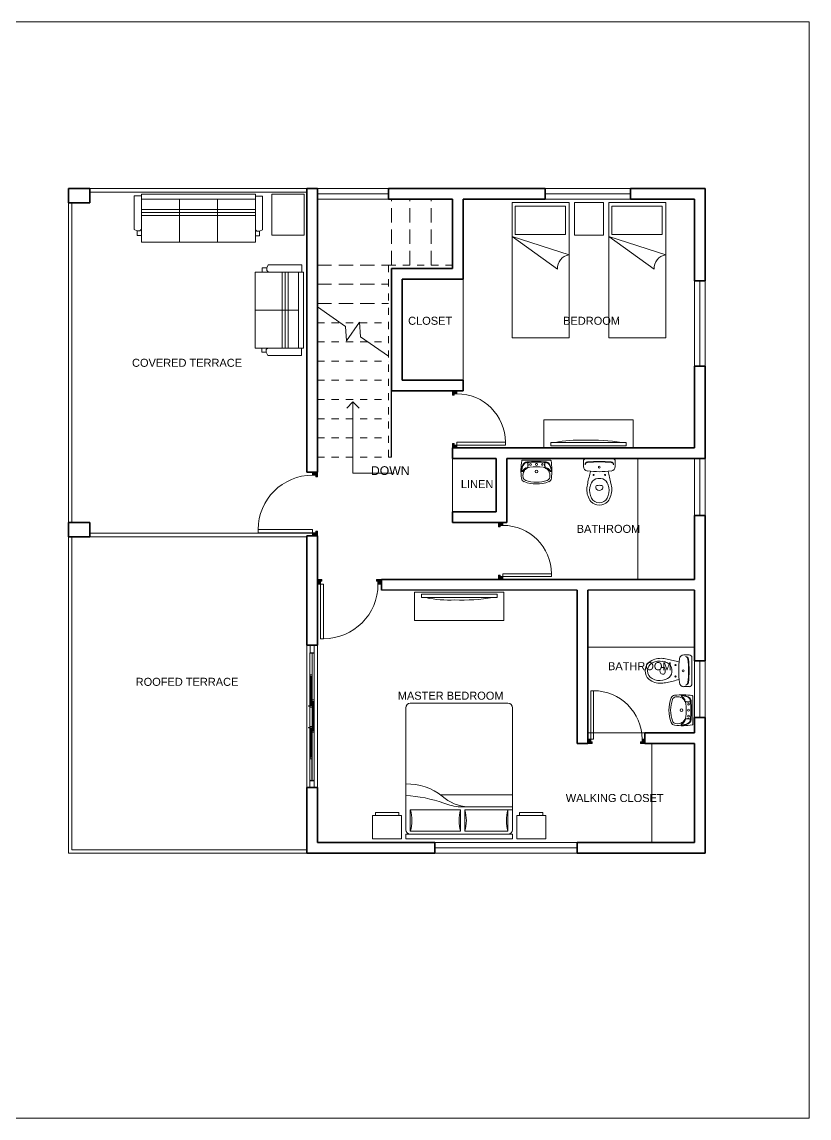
# Model space of a CAD drawing. Header units: inches. Extents: x 347.6 to 376.3, y -51.1 to -35.7.
# Drawn here: x 365.22 to 376.28, y -51.08 to -35.66 of the extents above; entities that cross this region are included whole.
import ezdxf
from ezdxf.enums import TextEntityAlignment as Align

# ---------------------------------------------------------------- set-up
doc = ezdxf.new("R2010")
doc.units = ezdxf.units.IN
doc.header["$LTSCALE"] = 0.4
doc.header["$MEASUREMENT"] = 0
doc.linetypes.add('DASHED', pattern=[0.75, 0.5, -0.25])
doc.linetypes.add('Overhead', pattern=[0.003969, 0.002381, -0.001587])
doc.layers.get('0').update_dxf_attribs({"lineweight": 13})
for name, color, linetype, lineweight in [('A-FLORHRM', 1, 'Continuous', 9), ('A-FLORSTM', 2, 'Continuous', 9), ('A-SECTMBM', 5, 'Overhead', 9), ('A-WALL', 7, 'Continuous', 35), ('casa', 4, 'Continuous', 5), ('CASCO', 86, 'Continuous', 5), ('DIM', 6, 'Continuous', 5), ('inne_gulv', 252, 'Continuous', 15), ('MOBILIARIO', 4, 'Continuous', 9), ('muro', 2, 'Continuous', 30), ('PUERYVENTA', 34, 'Continuous', 5), ('TEXTURA', 7, 'Continuous', 9)]:
    doc.layers.add(name, color=color, linetype=linetype, lineweight=lineweight)
doc.styles.add('Arial', font='arial.ttf')
doc.styles.add('COTA50', font='swissci.ttf', dxfattribs={"height": 0.09})

# ---------------------------------------------------------------- blocks, each defined once
blk = doc.blocks.new('gazebo multifuncional plantas_dwg_2SAINVI1-127586-Level 1')
at = {"lineweight": 9}
for p, q in [((0, -0.183), (0, 0.183)), ((0.04, 0.222), (0.112, 0.222)), ((0.413, 0.048), (0.393, 0.048)), ((0.413, -0.048), (0.393, -0.048)), ((0.04, -0.222), (0.112, -0.222))]:
    blk.add_line(p, q, dxfattribs=at)
for centre, radius in [((0.122, 0), 0.0135), ((0.122, 0), 0.0135), ((0.23, 0.08), 0.0075), ((0.23, -0.08), 0.0075)]:
    blk.add_circle(centre, radius, dxfattribs=at)
for centre, radius, start, end in [((0.04, 0.183), 0.04, 90, 180), ((1.54, 0), 1.5, 173.7281, 186.2719), ((1.54, 0), 1.493, 173.6755, 186.3306), ((0.089, 0.16), 0.04, 90, 173.7281), ((0.096, 0.16), 0.04, 100.2428, 173.7859), ((0.112, 0.159), 0.064, 6.7931, 90), ((-1.219, 0), 1.404, 353.2069, 6.7931), ((0.85, -2.286), 2.5, 101.5744, 105.544), ((0.476, -0.423), 0.6, 94.3794, 102.2907), ((0.44, -0.085), 0.26, 51.2869, 92.3028), ((0.46, 0), 0.18, 173.7581, 186.2419), ((0.396, 0.007), 0.116, 117.4027, 173.7581), ((0.458, -0.112), 0.25, 101.6195, 117.4027), ((0.676, 0), 0.3, 173.3508, 186.6492), ((0.393, 0.033), 0.015, 90, 173.3508), ((0.451, -0.079), 0.216, 60.8839, 101.6195), ((0.413, 0.018), 0.03, 36.8699, 90), ((0.389, 0), 0.06, 323.1301, 36.8699), ((0.495, 0), 0.126, 299.1161, 60.8839), ((0.495, 0), 0.16, 312.4362, 47.5638), ((0.85, 2.286), 2.5, 254.456, 258.4256), ((0.396, -0.007), 0.116, 186.2419, 242.5973), ((0.458, 0.112), 0.25, 242.5973, 258.3805), ((0.393, -0.033), 0.015, 186.6492, 270), ((0.451, 0.079), 0.216, 258.3805, 299.1161), ((0.413, -0.018), 0.03, 270, 323.1301), ((0.44, 0.085), 0.26, 267.6972, 308.7131), ((0.04, -0.183), 0.04, 180, 270), ((0.089, -0.16), 0.04, 186.2719, 270), ((0.096, -0.16), 0.04, 186.2141, 259.7572), ((0.112, -0.159), 0.064, 270, 353.2069), ((0.476, 0.423), 0.6, 257.7093, 265.6206)]:
    blk.add_arc(centre, radius, start, end, dxfattribs=at)
blk = doc.blocks.new('gazebo multifuncional plantas_dwg_2SALAVI2-127588-Level 1')
at = {"lineweight": 9}
blk.add_line((0.237, 0), (-0.237, 0), dxfattribs=at)
for centre in [(-0.1, -0.07), (0.1, -0.07)]:
    blk.add_circle(centre, 0.0152, dxfattribs=at)
for centre, radius, start, end in [((-0.237, -0.01), 0.01, 90, 170.5426), ((0.237, -0.01), 0.01, 9.4574, 90), ((0.738, -0.172), 0.998, 170.5426, 187.5672), ((0.157, -0.243), 0.419, 156.9277, 171.6269), ((0.157, -0.243), 0.411, 157.8311, 172.0169), ((-0.105, -0.264), 0.152, 118.5852, 150.7015), ((-0.133, -0.259), 0.125, 102.8055, 145.9006), ((-0.153, -0.11), 0.0819, 95.92, 156.9277), ((-0.078, -0.259), 0.15, 145.6818, 191.3292), ((-0.155, -0.115), 0.0743, 96.0045, 157.8311), ((-0.092, -0.25), 0.133, 121.788, 145.6818), ((-0.174, -0.138), 0.00802, 36.8339, 118.5852), ((-0.159, -0.127), 0.0104, 216.8339, 335.8014), ((0, -1.588), 1.555, 83.9955, 96.0045), ((0, -1.588), 1.567, 84.08, 95.92), ((-0.152, -0.13), 0.00124, 155.7834, 0), ((-0.153, -0.045), 0.005, 16.7528, 95.6527), ((-0.265, -0.079), 0.122, 335.7834, 16.7528), ((-0.148, -0.045), 0.005, 16.3376, 95.4846), ((-0.265, -0.079), 0.127, 335.8014, 16.3376), ((-0.092, -0.25), 0.133, 98.6798, 115.0039), ((0, -0.854), 0.744, 81.3202, 98.6798), ((0, -0.19), 0.023, 90, 270), ((0, -0.07), 0.0175, 90, 270), ((0, -0.07), 0.0175, 270, 90), ((0, -0.19), 0.023, 270, 90), ((0.092, -0.25), 0.133, 64.9961, 81.3202), ((0.265, -0.079), 0.127, 163.6624, 204.1986), ((0.148, -0.045), 0.005, 84.5154, 163.6624), ((0.265, -0.079), 0.122, 163.2472, 204.2166), ((0.153, -0.045), 0.005, 84.3473, 163.2472), ((0.159, -0.127), 0.0104, 204.1986, 323.1661), ((0.152, -0.13), 0.00124, 180, 24.2166), ((0.133, -0.259), 0.125, 34.0994, 77.1945), ((0.153, -0.11), 0.0819, 23.0723, 84.08), ((0.092, -0.25), 0.133, 34.3182, 58.212), ((0.155, -0.115), 0.0743, 22.1689, 83.9955), ((0.174, -0.138), 0.00802, 61.4148, 143.1661), ((0.105, -0.264), 0.152, 29.2985, 61.4148), ((0.078, -0.259), 0.15, 348.6708, 34.3182), ((-0.157, -0.243), 0.411, 7.9831, 22.1689), ((-0.157, -0.243), 0.419, 8.3731, 23.0723), ((-0.738, -0.172), 0.998, 352.4328, 9.4574), ((-0.181, -0.295), 0.0712, 187.5672, 248.5292), ((-0.243, -0.186), 0.007, 172.0169, 330.7015), ((-0.157, -0.275), 0.0697, 191.3292, 250.3622), ((0, 0.165), 0.565, 248.5292, 291.4708), ((0, 0.165), 0.537, 250.3622, 289.6378), ((0.157, -0.275), 0.0697, 289.6378, 348.6708), ((0.181, -0.295), 0.0712, 291.4708, 352.4328), ((0.243, -0.186), 0.007, 209.2985, 7.9831)]:
    blk.add_arc(centre, radius, start, end, dxfattribs=at)
blk = doc.blocks.new('PUERTA')
at = {"layer": 'TEXTURA', "ltscale": 0.3}
h = blk.add_hatch(dxfattribs=at)
h.set_pattern_fill('ANSI31', color=256, scale=0.1, style=0)
h.set_pattern_definition([(315, (-170.025657, 504.958743), (-0.00883883476, -0.00883883476), [])])
h.paths.add_polyline_path([(0, 0), (0.05, 0), (0.075, 0), (0.075, 0.025), (0.05, 0.025), (0.05, 0.075), (0, 0.075)])
h.paths.add_polyline_path([(0.925, 0), (1, 0), (1, 0.075), (0.95, 0.075), (0.95, 0.025), (0.925, 0.025)])
for p, q in [((0.05, 0.075), (0.05, 0.925)), ((0.1, 0.925), (0.05, 0.925)), ((0.1, 0.075), (0.1, 0.925)), ((0, 0.075), (0.05, 0.075)), ((0, 0), (0.05, 0)), ((0.1, 0.075), (0.05, 0.075)), ((1, 0.075), (0.95, 0.075))]:
    blk.add_line(p, q)
at = {"ltscale": 0.3}
for p, q in [((0, 0.075), (0, 0)), ((0.05, 0.025), (0.05, 0.125)), ((0.075, 0.025), (0.05, 0.025)), ((0.075, 0), (0.05, 0)), ((0.075, 0.025), (0.075, 0)), ((0.95, 0.025), (0.925, 0.025)), ((0.925, 0.025), (0.925, 0)), ((0.95, 0.075), (0.95, 0.025)), ((1, 0.075), (1, 0)), ((0.925, 0), (1, 0))]:
    blk.add_line(p, q, dxfattribs=at)
at = {"layer": 'TEXTURA'}
blk.add_arc((0.1, 0.075), 0.85, 0, 90, dxfattribs=at)
blk = doc.blocks.new('bed serv')
blk.add_line((1280.135, 524.916), (1280.135, 524.916))
at = {"layer": 'MOBILIARIO'}
for p, q in [((1280.085, 523.066), (1280.085, 524.966)), ((1280.085, 524.966), (1280.885, 524.966)), ((1280.845, 524.916), (1280.135, 524.916)), ((1280.135, 524.916), (1280.135, 524.516)), ((1280.845, 524.516), (1280.845, 524.916)), ((1280.885, 524.966), (1280.885, 523.066)), ((1280.845, 524.516), (1280.135, 524.516)), ((1280.885, 524.491), (1280.085, 524.232)), ((1280.249, 524.031), (1280.885, 524.491)), ((1280.085, 524.232), (1280.085, 524.232)), ((1280.249, 524.031), (1280.249, 524.031)), ((1280.885, 523.066), (1280.085, 523.066))]:
    blk.add_line(p, q, dxfattribs=at)
blk.add_arc((1280.06, 524.044), 0.189, 355.8727, 82.4747, dxfattribs=at)
blk = doc.blocks.new('HABDS')
at = {"layer": 'MOBILIARIO'}
for p, q in [((221.882, -5.477, 0), (221.882, -3.763, 0)), ((221.947, -3.699, 0), (223.319, -3.699, 0)), ((223.383, -3.763, 0), (223.383, -5.477, 0)), ((222.891, -4.985, 0), (221.882, -4.985, 0)), ((221.455, -5.277, 0), (221.455, -5.236, 0)), ((221.455, -5.236, 0), (221.783, -5.236, 0)), ((221.783, -5.236, 0), (221.783, -5.277, 0)), ((222.617, -5.156, 0), (221.882, -5.156, 0)), ((222.553, -5.199, 0), (221.882, -5.199, 0)), ((221.947, -5.199, 0), (221.947, -5.498, 0)), ((222.553, -5.498, 0), (222.553, -5.199, 0)), ((223.319, -5.199, 0), (222.613, -5.199, 0)), ((222.613, -5.199, 0), (222.613, -5.498, 0)), ((223.319, -5.498, 0), (223.319, -5.199, 0)), ((223.81, -5.236, 0), (223.482, -5.236, 0)), ((223.482, -5.236, 0), (223.482, -5.277, 0)), ((223.81, -5.277, 0), (223.81, -5.236, 0)), ((221.414, -5.277, 0), (221.455, -5.277, 0)), ((221.414, -5.605, 0), (221.414, -5.277, 0)), ((221.414, -5.277, 0), (221.824, -5.277, 0)), ((221.824, -5.277, 0), (221.824, -5.605, 0)), ((223.441, -5.277, 0), (223.441, -5.605, 0)), ((223.851, -5.277, 0), (223.441, -5.277, 0)), ((223.851, -5.277, 0), (223.81, -5.277, 0)), ((223.851, -5.605, 0), (223.851, -5.277, 0)), ((223.383, -5.541, 0), (221.882, -5.541, 0)), ((221.882, -5.541, 0), (221.882, -5.605, 0)), ((221.947, -5.498, 0), (222.553, -5.498, 0)), ((222.613, -5.498, 0), (223.319, -5.498, 0)), ((223.383, -5.541, 0), (223.383, -5.605, 0)), ((221.824, -5.605, 0), (221.414, -5.605, 0)), ((223.383, -5.605, 0), (221.882, -5.605, 0)), ((223.441, -5.605, 0), (223.851, -5.605, 0))]:
    blk.add_line(p, q, dxfattribs=at)
for centre, radius, start, end in [((221.947, -3.763, 0), 0.0642, 90, 180), ((223.319, -3.763, 0), 0.0642, 0, 90), ((223.351, -5.589, 0), 0.756, 87.5673, 129.5461), ((222.477, -4.572, 0), 0.585, 273.1663, 312.0658), ((223.499, -6.966, 0), 1.974, 93.3665, 109.2534), ((221.433, -5.349, 0), 0.535, 343.7398, 16.2602), ((223.066, -5.349, 0), 0.535, 163.7398, 196.2602), ((222.099, -5.349, 0), 0.535, 343.7398, 16.2602), ((222.558, -4.377, 0), 0.781, 274.2918, 291.7676), ((223.832, -5.349, 0), 0.535, 163.7398, 196.2602), ((221.947, -5.477, 0), 0.0642, 180, 270), ((223.319, -5.477, 0), 0.0642, 270, 0)]:
    blk.add_arc(centre, radius, start, end, dxfattribs=at)
blk = doc.blocks.new('t.v.')
at = {"layer": 'MOBILIARIO', "extrusion": (-2.64368e-05, -0.000122548, 1)}
for p, q in [((231.181, 26.572, 0), (231.181, 27.632, 0)), ((231.181, 27.632, 0), (231.228, 27.632, 0)), ((231.228, 27.632, 0), (231.228, 26.572, 0)), ((231.228, 26.572, 0), (231.181, 26.572, 0))]:
    blk.add_line(p, q, dxfattribs=at)
at = {"layer": 'MOBILIARIO', "elevation": 0}
blk.add_lwpolyline([(230.861, 26.477), (231.256, 26.477), (231.256, 27.732), (230.861, 27.732)], close=True, dxfattribs=at)
at = {"layer": 'MOBILIARIO', "extrusion": (-2.64368e-05, -0.000122548, 1)}
for centre, major_axis, ratio in [((231.707, 27.326, 0), (0.073, 0.938, 0), 0.592507), ((231.708, 26.931, 0), (-0.073, 1.223, 0), 0.455102)]:
    blk.add_ellipse(centre, major_axis=major_axis, ratio=ratio, start_param=1.351223, end_param=1.79037, dxfattribs=at)
blk = doc.blocks.new('mue')
at = {"linetype": 'ByBlock'}
blk.add_line((80.579, -0.686), (80.579, -0.654), dxfattribs=at)
at = {"layer": 'MOBILIARIO'}
for p, q in [((78.578, -0.679), (78.578, -1.236)), ((78.578, -0.679), (78.698, -0.679)), ((78.698, -0.654), (80.579, -0.654)), ((78.698, -0.654), (78.698, -1.45)), ((80.579, -0.654), (80.579, -1.45)), ((80.698, -0.687), (80.579, -0.687)), ((80.698, -0.687), (80.698, -1.242)), ((78.698, -0.734), (80.579, -0.734)), ((79.325, -0.736), (79.325, -1.45)), ((79.955, -0.738), (79.955, -1.45)), ((78.697, -0.907), (80.578, -0.907)), ((78.697, -0.958), (80.578, -0.958)), ((78.697, -1.008), (80.578, -1.008)), ((78.578, -1.236), (78.627, -1.261)), ((78.627, -1.261), (78.67, -1.261)), ((78.627, -1.337), (78.627, -1.261)), ((78.67, -1.261), (78.698, -1.234)), ((80.602, -1.268), (80.579, -1.244)), ((80.646, -1.268), (80.602, -1.268)), ((80.646, -1.268), (80.698, -1.242)), ((80.646, -1.268), (80.646, -1.343)), ((78.627, -1.337), (78.698, -1.337)), ((80.579, -1.343), (80.646, -1.343)), ((78.695, -1.45), (80.579, -1.45))]:
    blk.add_line(p, q, dxfattribs=at)
blk = doc.blocks.new('muegl')
at = {"linetype": 'ByBlock'}
blk.add_line((40.169, -8.251), (40.169, -8.224), dxfattribs=at)
at = {"layer": 'MOBILIARIO'}
for p, q in [((38.999, -8.245), (38.999, -8.719)), ((38.999, -8.245), (39.1, -8.245)), ((39.1, -8.224), (40.169, -8.224)), ((39.1, -8.224), (39.1, -8.901)), ((39.1, -8.292), (40.169, -8.292)), ((39.633, -8.294), (39.633, -8.901)), ((40.169, -8.224), (40.169, -8.901)), ((40.169, -8.224), (40.169, -8.224)), ((40.169, -8.224), (40.169, -8.901)), ((40.271, -8.251), (40.169, -8.251)), ((40.271, -8.251), (40.271, -8.724)), ((39.1, -8.439), (40.169, -8.439)), ((39.099, -8.482), (40.169, -8.482)), ((39.099, -8.525), (40.169, -8.525)), ((38.999, -8.719), (39.04, -8.74)), ((39.04, -8.74), (39.077, -8.74)), ((39.04, -8.804), (39.04, -8.74)), ((39.077, -8.74), (39.1, -8.717)), ((40.189, -8.746), (40.169, -8.726)), ((40.226, -8.746), (40.189, -8.746)), ((40.226, -8.746), (40.271, -8.724)), ((40.226, -8.746), (40.226, -8.81)), ((39.04, -8.804), (39.1, -8.804)), ((39.098, -8.901), (40.169, -8.901)), ((40.169, -8.81), (40.226, -8.81))]:
    blk.add_line(p, q, dxfattribs=at)
blk = doc.blocks.new('cutlin')
at = {"layer": 'A-FLORSTM'}
for p, q in [((195.206, 0.586), (194.81, 0.86)), ((195.401, 0.644), (195.22, 0.383)), ((195.415, 0.441), (195.401, 0.644)), ((195.22, 0.383), (195.206, 0.586)), ((195.81, 0.167), (195.415, 0.441))]:
    blk.add_line(p, q, dxfattribs=at)
blk = doc.blocks.new('flech')
at = {"layer": 'A-FLORSTM'}
for p, q in [((195.172, -0.043), (195.26, 0.045)), ((195.349, -0.043), (195.26, 0.045)), ((195.26, -0.957), (195.26, 0.045)), ((195.84, -0.957), (195.26, -0.957))]:
    blk.add_line(p, q, dxfattribs=at)
blk = doc.blocks.new('A$C58626E39')
at = {"layer": 'casa', "color": 1}
for p, q in [((0.035, 3.224), (0.035, 3.201)), ((0.046, 3.201), (0.035, 3.201)), ((0.046, 3.213), (0.046, 3.201)), ((0.092, 3.213), (0.046, 3.213)), ((0.092, 3.213), (0.092, 3.201)), ((0.103, 3.201), (0.092, 3.201)), ((0.103, 3.213), (0.103, 3.201)), ((0.148, 3.213), (0.103, 3.213)), ((0.148, 3.213), (0.148, 3.201)), ((0.16, 3.201), (0.148, 3.201)), ((0.16, 3.224), (0.16, 3.201)), ((0.041, 2.555), (0.041, 2.594)), ((0.052, 2.594), (0.041, 2.594)), ((0.052, 2.594), (0.041, 2.594)), ((0.041, 1.745), (0.041, 2.555)), ((0.052, 2.549), (0.041, 2.555)), ((0.052, 2.606), (0.052, 2.594)), ((0.086, 2.606), (0.052, 2.606)), ((0.052, 2.606), (0.052, 2.594)), ((0.06, 2.549), (0.052, 2.549)), ((0.06, 2.549), (0.06, 2.56)), ((0.077, 2.56), (0.06, 2.56)), ((0.06, 1.751), (0.06, 2.549)), ((0.077, 2.549), (0.077, 2.56)), ((0.077, 1.751), (0.077, 2.549)), ((0.085, 2.549), (0.077, 2.549)), ((0.085, 2.549), (0.097, 2.555)), ((0.086, 2.606), (0.086, 2.594)), ((0.097, 2.594), (0.086, 2.594)), ((0.097, 2.594), (0.097, 2.555)), ((0.097, 2.555), (0.097, 2.002)), ((0.097, 2.073), (0.097, 1.87)), ((0.097, 1.847), (0.097, 1.887)), ((0.109, 1.887), (0.097, 1.887)), ((0.143, 1.898), (0.109, 1.898)), ((0.109, 1.898), (0.109, 1.887)), ((0.134, 1.853), (0.117, 1.853)), ((0.117, 1.841), (0.117, 1.853)), ((0.134, 1.841), (0.134, 1.853)), ((0.143, 1.898), (0.143, 1.887)), ((0.154, 1.887), (0.143, 1.887)), ((0.154, 1.887), (0.154, 1.847)), ((0.015, 1.73), (0, 1.73)), ((0, 1.73), (0, 1.723)), ((0, 1.723), (0.015, 1.723)), ((0.015, 1.723), (0.015, 1.73)), ((0.041, 1.728), (0.015, 1.728)), ((0.041, 1.725), (0.015, 1.725)), ((0.052, 1.751), (0.041, 1.745)), ((0.041, 1.745), (0.041, 1.705)), ((0.052, 1.705), (0.041, 1.705)), ((0.06, 1.751), (0.052, 1.751)), ((0.052, 1.694), (0.052, 1.705)), ((0.086, 1.694), (0.052, 1.694)), ((0.06, 1.739), (0.06, 1.751)), ((0.077, 1.739), (0.06, 1.739)), ((0.077, 1.739), (0.077, 1.751)), ((0.085, 1.751), (0.077, 1.751)), ((0.085, 1.751), (0.097, 1.745)), ((0.097, 1.705), (0.086, 1.705)), ((0.086, 1.694), (0.086, 1.705)), ((0.109, 1.841), (0.097, 1.847)), ((0.097, 1.847), (0.097, 1.037)), ((0.097, 1.705), (0.097, 1.745)), ((0.117, 1.841), (0.109, 1.841)), ((0.117, 1.043), (0.117, 1.841)), ((0.142, 1.841), (0.134, 1.841)), ((0.134, 1.043), (0.134, 1.841)), ((0.142, 1.841), (0.154, 1.847)), ((0.154, 1.037), (0.154, 1.847)), ((0, 1.113), (0, 1.12)), ((0, 1.12), (0.015, 1.12)), ((0.015, 1.113), (0, 1.113)), ((0.015, 1.12), (0.015, 1.113)), ((0.041, 1.118), (0.015, 1.118)), ((0.041, 1.115), (0.015, 1.115)), ((0.052, 1.138), (0.041, 1.138)), ((0.041, 1.098), (0.041, 1.138)), ((0.052, 1.092), (0.041, 1.098)), ((0.041, 1.098), (0.041, 0.288)), ((0.086, 1.149), (0.052, 1.149)), ((0.052, 1.149), (0.052, 1.138)), ((0.06, 1.092), (0.052, 1.092)), ((0.077, 1.104), (0.06, 1.104)), ((0.06, 1.104), (0.06, 1.092)), ((0.06, 1.092), (0.06, 0.294)), ((0.077, 1.104), (0.077, 1.092)), ((0.085, 1.092), (0.077, 1.092)), ((0.077, 1.092), (0.077, 0.294)), ((0.085, 1.092), (0.097, 1.098)), ((0.086, 1.149), (0.086, 1.138)), ((0.097, 1.138), (0.086, 1.138)), ((0.097, 1.138), (0.097, 1.098)), ((0.109, 1.043), (0.097, 1.037)), ((0.097, 1.037), (0.097, 0.998)), ((0.109, 0.998), (0.097, 0.998)), ((0.097, 0.288), (0.097, 0.998)), ((0.117, 1.043), (0.109, 1.043)), ((0.109, 0.986), (0.109, 0.998)), ((0.143, 0.986), (0.109, 0.986)), ((0.117, 1.032), (0.117, 1.043)), ((0.134, 1.032), (0.117, 1.032)), ((0.142, 1.043), (0.134, 1.043)), ((0.134, 1.032), (0.134, 1.043)), ((0.142, 1.043), (0.154, 1.037)), ((0.143, 0.986), (0.143, 0.998)), ((0.154, 0.998), (0.143, 0.998)), ((0.154, 0.998), (0.154, 1.037)), ((0.052, 0.294), (0.041, 0.288)), ((0.041, 0.288), (0.041, 0.249)), ((0.052, 0.249), (0.041, 0.249)), ((0.06, 0.294), (0.052, 0.294)), ((0.052, 0.237), (0.052, 0.249)), ((0.086, 0.237), (0.052, 0.237)), ((0.06, 0.294), (0.06, 0.283)), ((0.077, 0.283), (0.06, 0.283)), ((0.085, 0.294), (0.077, 0.294)), ((0.077, 0.294), (0.077, 0.283)), ((0.085, 0.294), (0.097, 0.288)), ((0.086, 0.237), (0.086, 0.249)), ((0.097, 0.249), (0.086, 0.249)), ((0.097, 0.249), (0.097, 0.288)), ((0.046, -0.355), (0.035, -0.355)), ((0.035, -0.378), (0.035, -0.355)), ((0.046, -0.367), (0.046, -0.355)), ((0.092, -0.367), (0.046, -0.367)), ((0.092, -0.367), (0.092, -0.355)), ((0.103, -0.355), (0.092, -0.355)), ((0.103, -0.367), (0.103, -0.355)), ((0.148, -0.367), (0.103, -0.367)), ((0.148, -0.367), (0.148, -0.355)), ((0.16, -0.355), (0.148, -0.355)), ((0.16, -0.378), (0.16, -0.355))]:
    blk.add_line(p, q, dxfattribs=at)
at = {"layer": 'casa', "color": 252}
for p, q in [((0.035, -0.378), (0.035, 3.201)), ((0.103, 3.213), (0.103, 1.887)), ((0.16, 3.224), (0.16, -0.355)), ((0.103, -0.355), (0.103, 0.998)), ((0.092, -0.367), (0.092, 0.249))]:
    blk.add_line(p, q, dxfattribs=at)
at = {"layer": 'DIM', "ltscale": 3}
for p, q in [((0.16, 3.224), (0.035, 3.224)), ((0.16, -0.378), (0.035, -0.378))]:
    blk.add_line(p, q, dxfattribs=at)

msp = doc.modelspace()

# ---------------------------------------------------------------- linework, layer by layer
at = {"color": 4, "elevation": 0}
msp.add_lwpolyline([(372.979, -38.203), (372.979, -38.662), (373.387, -38.662), (373.387, -38.203)], close=True, dxfattribs=at)
at = {"layer": 'A-FLORHRM', "linetype": 'Overhead'}
for p, q in [((370.368, -39.081), (370.368, -41.781)), ((370.408, -39.131), (370.408, -41.781)), ((370.408, -39.131), (371.268, -39.131)), ((371.268, -39.131), (371.268, -39.081)), ((370.408, -41.461), (370.408, -39.711)), ((370.408, -41.781), (370.368, -41.781))]:
    msp.add_line(p, q, dxfattribs=at)
at = {"layer": 'A-SECTMBM'}
for p, q in [((369.368, -38.155), (370.968, -38.155)), ((371.268, -39.081), (371.268, -38.155)), ((370.368, -39.081), (371.268, -39.081)), ((369.368, -39.891), (370.368, -39.891)), ((369.368, -40.161), (370.368, -40.161)), ((369.368, -40.431), (370.368, -40.431)), ((369.368, -40.701), (370.368, -40.701)), ((369.368, -40.971), (370.368, -40.971)), ((369.368, -41.241), (370.368, -41.241)), ((369.368, -41.511), (370.368, -41.511)), ((369.368, -41.781), (370.368, -41.781))]:
    msp.add_line(p, q, dxfattribs=at)
at = {"layer": 'A-SECTMBM', "linetype": 'DASHED'}
for p, q in [((370.408, -39.081), (370.408, -38.155)), ((370.668, -39.081), (370.668, -38.155)), ((370.968, -39.081), (370.968, -38.155)), ((369.368, -39.081), (370.368, -39.081)), ((369.368, -39.351), (370.368, -39.351)), ((369.368, -39.621), (369.971, -39.621)), ((369.971, -39.621), (370.368, -39.621))]:
    msp.add_line(p, q, dxfattribs=at)
at = {"layer": 'A-WALL'}
for p, q in [((365.868, -38.005), (366.168, -38.005)), ((365.868, -38.205), (365.868, -38.005)), ((366.168, -38.005), (366.168, -38.205)), ((369.218, -41.991), (369.218, -38.005)), ((369.218, -38.005), (369.368, -38.005)), ((369.368, -41.991), (369.368, -38.005)), ((369.368, -41.991), (369.368, -38.005)), ((370.368, -38.005), (372.081, -38.005)), ((370.368, -38.155), (370.368, -38.005)), ((372.081, -38.005), (372.568, -38.005)), ((372.568, -38.155), (372.568, -38.005)), ((373.768, -38.005), (374.818, -38.005)), ((373.768, -38.155), (373.768, -38.005)), ((374.818, -38.005), (374.818, -39.304)), ((366.168, -38.205), (365.868, -38.205)), ((370.368, -38.155), (371.268, -38.155)), ((371.268, -39.131), (371.268, -38.155)), ((371.418, -38.155), (372.568, -38.155)), ((371.418, -39.281), (371.418, -38.155)), ((373.768, -38.155), (374.668, -38.155)), ((374.668, -38.155), (374.668, -39.304)), ((370.408, -39.131), (371.268, -39.131)), ((370.408, -39.131), (370.408, -40.851)), ((370.558, -39.281), (371.418, -39.281)), ((370.558, -39.281), (370.558, -40.701)), ((374.668, -39.304), (374.818, -39.304)), ((374.668, -40.504), (374.668, -41.602)), ((374.668, -40.504), (374.818, -40.504)), ((374.668, -40.504), (374.668, -41.652)), ((374.818, -40.504), (374.818, -41.802)), ((371.418, -40.701), (370.558, -40.701)), ((371.418, -40.851), (371.418, -40.701)), ((371.418, -40.851), (371.418, -40.701)), ((370.408, -40.851), (371.418, -40.851)), ((371.418, -40.851), (371.268, -40.851)), ((374.668, -41.602), (374.668, -41.652)), ((371.268, -41.802), (371.268, -41.652)), ((374.668, -41.652), (371.268, -41.652)), ((374.818, -41.802), (374.818, -41.652)), ((371.881, -41.802), (371.268, -41.802)), ((371.881, -41.802), (371.881, -42.552)), ((374.818, -41.802), (372.031, -41.802)), ((372.031, -41.802), (372.031, -42.702)), ((369.368, -41.991), (369.218, -41.991)), ((371.268, -42.702), (371.268, -42.552)), ((371.881, -42.552), (371.268, -42.552)), ((374.818, -42.602), (374.668, -42.602)), ((374.668, -42.602), (374.668, -43.502)), ((374.818, -44.645), (374.818, -42.602)), ((365.868, -42.702), (366.168, -42.702)), ((365.868, -42.902), (365.868, -42.702)), ((366.168, -42.702), (366.168, -42.902)), ((371.418, -42.702), (371.268, -42.702)), ((372.031, -42.702), (371.418, -42.702)), ((366.168, -42.902), (365.868, -42.902)), ((369.218, -44.427), (369.218, -42.89)), ((369.218, -42.89), (369.368, -42.89)), ((369.368, -44.427), (369.368, -42.89)), ((370.268, -43.652), (370.268, -43.502)), ((370.268, -43.502), (374.668, -43.502)), ((373.018, -43.652), (373.018, -45.807)), ((373.168, -43.652), (373.168, -45.807)), ((374.668, -43.652), (374.668, -44.645)), ((369.368, -44.427), (369.218, -44.427)), ((374.629, -44.645), (374.63, -44.645)), ((374.668, -44.645), (374.818, -44.645)), ((374.668, -45.445), (374.668, -45.657)), ((374.668, -45.445), (374.818, -45.445)), ((374.818, -47.352), (374.818, -45.445)), ((373.968, -45.657), (373.968, -45.807)), ((373.968, -45.657), (374.668, -45.657)), ((373.018, -45.807), (373.168, -45.807)), ((373.968, -45.807), (374.668, -45.807)), ((374.668, -45.807), (374.668, -47.202)), ((369.218, -46.952), (369.218, -46.427)), ((369.368, -46.427), (369.218, -46.427)), ((369.368, -47.202), (369.368, -46.427)), ((369.218, -46.952), (369.218, -47.352)), ((369.368, -47.202), (371.018, -47.202)), ((371.018, -47.202), (371.018, -47.352)), ((373.018, -47.202), (374.668, -47.202)), ((373.018, -47.202), (373.018, -47.352)), ((369.218, -47.352), (369.368, -47.352)), ((369.368, -47.352), (371.018, -47.352)), ((373.018, -47.352), (374.818, -47.352)), ((374.668, -47.352), (374.818, -47.352))]:
    msp.add_line(p, q, dxfattribs=at)
at = {"layer": 'A-WALL', "lineweight": 25}
for p, q in [((370.368, -38.155), (370.768, -38.155)), ((370.818, -38.155), (370.768, -38.155)), ((370.408, -41.781), (370.408, -39.131)), ((370.408, -41.461), (370.408, -41.411)), ((374.668, -41.652), (372.118, -41.652)), ((374.818, -41.652), (374.818, -41.802)), ((374.818, -41.802), (372.268, -41.802)), ((373.018, -43.652), (370.268, -43.652)), ((374.668, -43.652), (373.168, -43.652))]:
    msp.add_line(p, q, dxfattribs=at)
at = {"layer": 'inne_gulv'}
for p, q in [((365.868, -42.902), (365.868, -38.005)), ((365.868, -38.005), (369.218, -38.005)), ((366.168, -38.055), (369.218, -38.055)), ((370.368, -38.005), (369.368, -38.005)), ((373.768, -38.005), (372.568, -38.005)), ((365.918, -42.702), (365.918, -38.205)), ((370.368, -38.08), (369.368, -38.08)), ((370.368, -38.155), (369.368, -38.155)), ((372.568, -38.08), (373.768, -38.08)), ((373.768, -38.155), (372.568, -38.155)), ((371.418, -40.701), (371.418, -39.281)), ((374.668, -39.304), (374.668, -40.504)), ((374.743, -39.304), (374.743, -40.504)), ((374.818, -40.504), (374.818, -39.304)), ((371.268, -42.552), (371.268, -41.802)), ((373.868, -41.802), (373.868, -43.502)), ((374.668, -42.602), (374.668, -41.802)), ((374.743, -42.602), (374.743, -41.802)), ((374.818, -42.602), (374.818, -41.802)), ((365.868, -42.902), (369.218, -42.902)), ((365.868, -42.902), (365.868, -47.352)), ((365.918, -42.902), (365.918, -47.302)), ((366.168, -42.852), (369.3, -42.852)), ((369.218, -46.427), (369.218, -44.427)), ((369.267, -44.544), (369.267, -44.427)), ((369.324, -44.532), (369.324, -44.427)), ((369.368, -44.427), (369.368, -46.427)), ((374.668, -44.452), (373.168, -44.452)), ((374.668, -44.645), (374.668, -45.445)), ((374.743, -45.445), (374.743, -44.645)), ((374.818, -45.445), (374.818, -44.645)), ((374.068, -45.807), (374.068, -47.202)), ((369.261, -46.332), (369.261, -46.427)), ((369.324, -46.332), (369.324, -46.427)), ((365.918, -47.302), (369.218, -47.302)), ((371.018, -47.202), (373.018, -47.202)), ((371.018, -47.277), (373.018, -47.277)), ((365.868, -47.352), (369.218, -47.352)), ((373.018, -47.352), (371.018, -47.352))]:
    msp.add_line(p, q, dxfattribs=at)
msp.add_lwpolyline([(373.168, -43.652), (374.668, -43.652), (374.668, -45.657), (373.168, -45.657)], close=True, dxfattribs=at)
at = {"layer": 'MOBILIARIO'}
msp.add_lwpolyline([(368.729, -38.084), (369.18, -38.084), (369.18, -38.659), (368.729, -38.659)], close=True, dxfattribs=at)

# ---------------------------------------------------------------- block references
at = {"extrusion": (0, 0, -1), "zscale": -1}
for p in [(-1652.99, -563.169, 0), (-1654.348, -563.169, 0)]:
    msp.add_blockref('bed serv', p, dxfattribs=at)
at = {"layer": 'A-FLORSTM', "rotation": 180}
msp.add_blockref('cutlin', (565.178, -39.502), dxfattribs=at)
at = {"layer": 'inne_gulv', "rotation": 270}
msp.add_blockref('muegl', (377.396, -0.081), dxfattribs=at)
at = {"layer": 'inne_gulv', "xscale": -1}
msp.add_blockref('HABDS', (593.992, -41.544, 0), dxfattribs=at)
at = {"layer": 'MOBILIARIO'}
for name, p, xscale, yscale, zscale in [('mue', (299.964, -37.528), 0.8505063072327061, 0.8505063072327061, 0.8505063072327061), ('gazebo multifuncional plantas_dwg_2SALAVI2-127588-Level 1', (372.445, -41.825), -0.8360170728478238, 0.8360170728478238, 0.8360170728478319), ('gazebo multifuncional plantas_dwg_2SAINVI1-127586-Level 1', (374.63, -44.786), -1.002375088424969, 1.002375088424969, 1.002375088424944)]:
    msp.add_blockref(name, p, dxfattribs=dict(at, xscale=xscale, yscale=yscale, zscale=zscale))
at = {"layer": 'MOBILIARIO', "xscale": -1, "rotation": 90}
msp.add_blockref('t.v.', (400.28, 189.604, 0), dxfattribs=at)
at = {"layer": 'MOBILIARIO'}
for name, p, xscale, yscale, zscale, rotation in [('gazebo multifuncional plantas_dwg_2SAINVI1-127586-Level 1', (373.329, -41.801), -1.002375088424969, 1.002375088424969, 1.002375088424944, 90), ('gazebo multifuncional plantas_dwg_2SALAVI2-127588-Level 1', (374.642, -45.341), -0.8360170728478238, 0.8360170728478238, 0.8360170728478319, 270)]:
    msp.add_blockref(name, p, dxfattribs=dict(at, xscale=xscale, yscale=yscale, zscale=zscale, rotation=rotation))
at = {"layer": 'MOBILIARIO', "rotation": 90}
msp.add_blockref('t.v.', (398.464, -274.938, 0), dxfattribs=at)
at = {"layer": 'muro', "extrusion": (-8.31568e-10, 7.40995e-12, -1), "xscale": -0.499734266508483, "yscale": 0.499734266508483, "zscale": -0.499734266508483, "rotation": 359.9999999599581}
msp.add_blockref('A$C58626E39', (-369.244, -46.144, 0), dxfattribs=at)
at = {"layer": 'PUERYVENTA', "ltscale": 0.3}
for p, xscale, yscale, zscale, rotation in [((371.268, -41.652), -0.8008845721770115, 0.8008845721770115, 0.800884572177029, 270), ((369.368, -42.89), 0.8997843591785113, 0.8997843591785113, 0.8997843591785113, 90), ((371.914, -43.502), -0.8008845721770115, 0.8008845721770115, 0.800884572177029, 270), ((369.364, -43.502), -0.8997843591785113, 0.8997843591785397, 0.8997843591785515, 180)]:
    msp.add_blockref('PUERTA', p, dxfattribs=dict(at, xscale=xscale, yscale=yscale, zscale=zscale, rotation=rotation))
at = {"layer": 'PUERYVENTA', "ltscale": 0.3, "xscale": 0.8008845721769831, "yscale": 0.8008845721769831, "zscale": 0.8008845721769831}
msp.add_blockref('PUERTA', (373.168, -45.807), dxfattribs=at)

# ---------------------------------------------------------------- texts
at = {"layer": 'A-FLORSTM', "insert": (370.663, -41.91), "char_height": 0.1229, "width": 0.28385, "attachment_point": 3, "line_spacing_factor": 0.938532, "style": 'Arial', "bg_fill": 3, "box_fill_scale": 0, "bg_fill_color": 256, "bg_fill_true_color": -1040187136, "bg_fill_transparency": 256}
msp.add_mtext('DOWN', dxfattribs=at)
at = {"layer": 'CASCO', "style": 'COTA50', "width": 1.2}
for s, p in [('CLOSET', (370.952, -39.864, 0.623)), ('BEDROOM', (373.22, -39.864, 0.623)), ('COVERED TERRACE', (367.536, -40.455, 0.623)), ('LINEN', (371.612, -42.161, 0.623)), ('BATHROOM', (373.458, -42.79, 0.623)), ('BATHROOM', (373.898, -44.721, 0.623)), ('ROOFED TERRACE', (367.536, -44.941, 0.623)), ('MASTER BEDROOM', (371.24, -45.136, 0.623)), ('WALKING CLOSET', (373.545, -46.575, 0.623))]:
    msp.add_text(s, height=0.1125, dxfattribs=at).set_placement(p, align=Align.MIDDLE)

# ---------------------------------------------------------------- next in the draw order: linework, layer by layer
at = {"layer": 'inne_gulv'}
msp.add_lwpolyline([(347.621, -35.662), (376.276, -35.662), (376.276, -51.075), (347.621, -51.075)], close=True, dxfattribs=at)
msp.add_lwpolyline([(365.868, -38.005), (374.818, -38.005), (374.818, -47.352), (369.218, -47.352), (369.218, -42.902), (365.868, -42.902), (365.868, -38.005)], dxfattribs=at)

# ---------------------------------------------------------------- next in the draw order: block references
at = {"layer": 'A-FLORSTM'}
msp.add_blockref('flech', (174.607, -41.049), dxfattribs=at)

doc.saveas('drawing.dxf')
